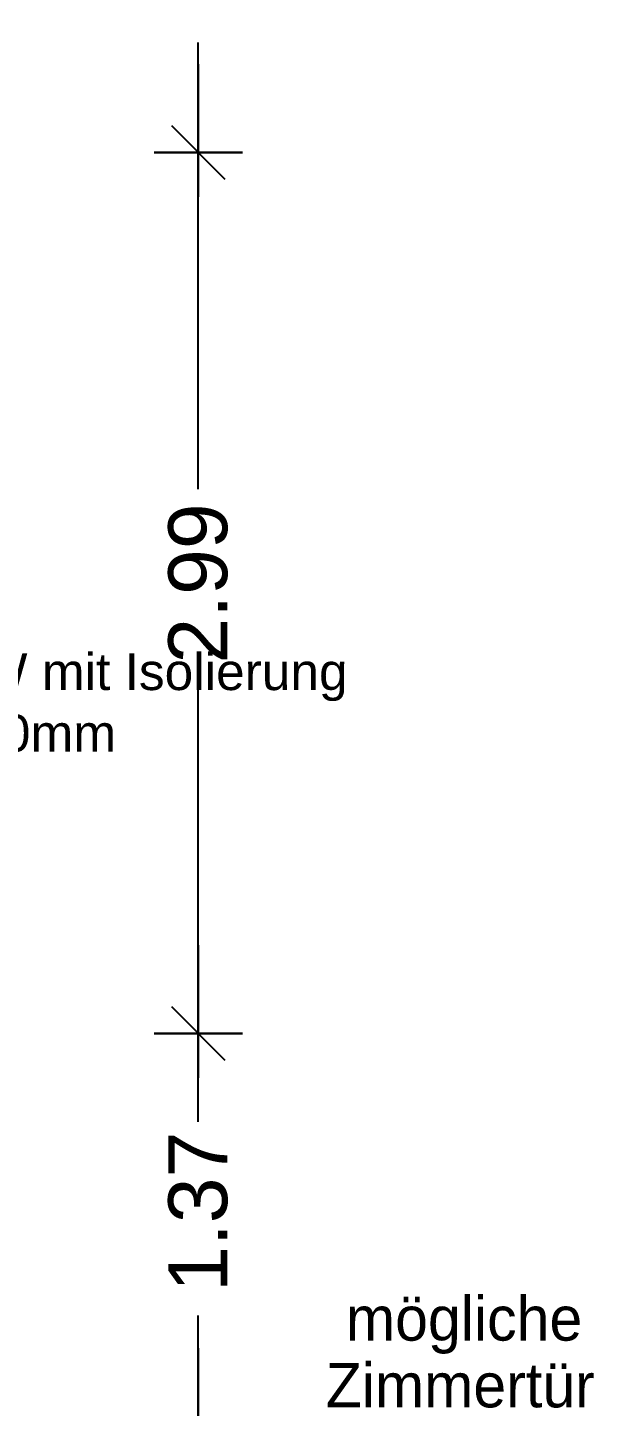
# Model space of a CAD drawing. Extents: x 0 to 756, y -25 to 420.
# Drawn here: x 281.6 to 321.3, y 265.6 to 359.2 of the extents above; entities that cross this region are included whole.
import ezdxf

# ---------------------------------------------------------------- set-up
doc = ezdxf.new("R2010")
doc.units = 0
doc.layers.get('0').update_dxf_attribs({"lineweight": 25})
doc.layers.get('DEFPOINTS').update_dxf_attribs({"lineweight": 25})
for name, color, linetype, lineweight in [('L_Text', 7, 'Continuous', 25), ('Standard', 7, 'Continuous', 25), ('Text Allgemein', 7, 'Continuous', 13), ('X_Text', 7, 'Continuous', 25)]:
    doc.layers.add(name, color=color, linetype=linetype, lineweight=lineweight)
doc.styles.get("Standard").update_dxf_attribs({"font": 'arial.ttf'})

# ---------------------------------------------------------------- blocks, each defined once
blk = doc.blocks.new('Referenz-A01I5YBJIE')
at = {"layer": 'DEFPOINTS', "color": 0, "linetype": 'Continuous', "lineweight": -2, "ltscale": 0.25}
for p, q in [((293.222, 350.734), (293.222, 350.734)), ((293.222, 290.934), (293.222, 290.934))]:
    blk.add_line(p, q, dxfattribs=at)
at = {"layer": 'Standard', "color": 0, "lineweight": -2}
for p, q in [((293.222, 350.734), (293.222, 358.202)), ((293.222, 356.734), (293.222, 347.734)), ((293.222, 344.734), (293.222, 353.734)), ((295.022, 348.934), (291.422, 352.534)), ((291.422, 352.534), (295.022, 348.934)), ((296.222, 350.734), (290.222, 350.734)), ((290.222, 350.734), (296.222, 350.734)), ((293.222, 327.876), (293.222, 350.734)), ((293.222, 290.934), (293.222, 314.676)), ((293.222, 296.934), (293.222, 287.934)), ((293.222, 284.934), (293.222, 293.934)), ((295.022, 289.134), (291.422, 292.734)), ((291.422, 292.734), (295.022, 289.134)), ((296.222, 290.934), (290.222, 290.934)), ((290.222, 290.934), (296.222, 290.934)), ((293.222, 284.999), (293.222, 290.934)), ((293.222, 263.578), (293.222, 271.799)), ((293.222, 269.578), (293.222, 260.578))]:
    blk.add_line(p, q, dxfattribs=at)
at = {"layer": 'Standard', "color": 0, "lineweight": -2, "char_height": 4, "attachment_point": 1, "rotation": 90}
for s, insert in [('{\\fArial;2.99}', (291.19, 316.043)), ('{\\fArial;1.37}', (291.19, 273.395))]:
    blk.add_mtext(s, dxfattribs=dict(at, insert=insert))
at = {"layer": 'Text Allgemein', "color": 0, "char_height": 3, "attachment_point": 1}
for s, insert in [('{\\fPosterama Text Light;mögliche}', (303.251, 273.087)), ('{\\fPosterama Text Light;Zimmertür}', (301.88, 268.557))]:
    blk.add_mtext(s, dxfattribs=dict(at, insert=insert))
blk = doc.blocks.new('Bauteilbeschriftung-A01I5YFBIE', base_point=(265.707, 324.378))
at = {"color": 0, "lineweight": -2}
for p, q in [((286.257, 410.27), (321.283, 410.27)), ((286.257, 399.77), (286.257, 410.27)), ((321.283, 410.27), (321.283, 399.77)), ((321.283, 399.77), (286.257, 399.77))]:
    blk.add_line(p, q, dxfattribs=at)
at = {"color": 0, "linetype": 'ByBlock', "lineweight": -2, "ltscale": 0.25}
blk.add_line((286.257, 399.77), (265.707, 324.378), dxfattribs=at)
at = {"color": 7, "linetype": 'ByBlock', "lineweight": -2, "ltscale": 0.25, "true_color": 0xffffff}
for points in [[(286.257, 399.77), (321.283, 399.77), (286.257, 410.27)], [(321.283, 399.77), (286.257, 410.27), (321.283, 410.27)]]:
    blk.add_solid(points, dxfattribs=at)
at = {"color": 0, "linetype": 'ByBlock', "lineweight": -2, "ltscale": 0.25}
for points in [[(265.707, 324.378), (266.619, 326.202), (265.832, 326.202)], [(266.619, 326.202), (265.832, 326.202), (265.847, 326.413)]]:
    blk.add_solid(points, dxfattribs=at)
at = {"color": 0, "linetype": 'ByBlock', "lineweight": -2, "ltscale": 0.25, "char_height": 2, "attachment_point": 1}
for s, insert in [('{\\fArial;Abluftventilator}', (286.923, 409.52)), ('{\\fArial;Fabr.: Helios, Artik.: 40102}', (286.923, 406.02)), ('{\\fArial;Typ: ELS- EC 40/15/60 NC}', (286.923, 402.52))]:
    blk.add_mtext(s, dxfattribs=dict(at, insert=insert))

msp = doc.modelspace()

# ---------------------------------------------------------------- block references
at = {"color": 8, "lineweight": 25, "ltscale": 0.25, "true_color": 0x808080}
msp.add_blockref('Referenz-A01I5YBJIE', (0, 0), dxfattribs=at)
at = {"layer": 'L_Text', "color": 7, "ltscale": 0.25}
msp.add_blockref('Bauteilbeschriftung-A01I5YFBIE', (265.707, 324.378), dxfattribs=at)

# ---------------------------------------------------------------- texts
at = {"layer": 'X_Text', "ltscale": 0.25, "char_height": 2.5, "attachment_point": 1}
for s, insert in [('{\\fArial;AW mit Isolierung }', (276.004, 316.745)), ('{\\fArial;120mm }', (276.004, 312.57))]:
    msp.add_mtext(s, dxfattribs=dict(at, insert=insert))

doc.saveas('drawing.dxf')
